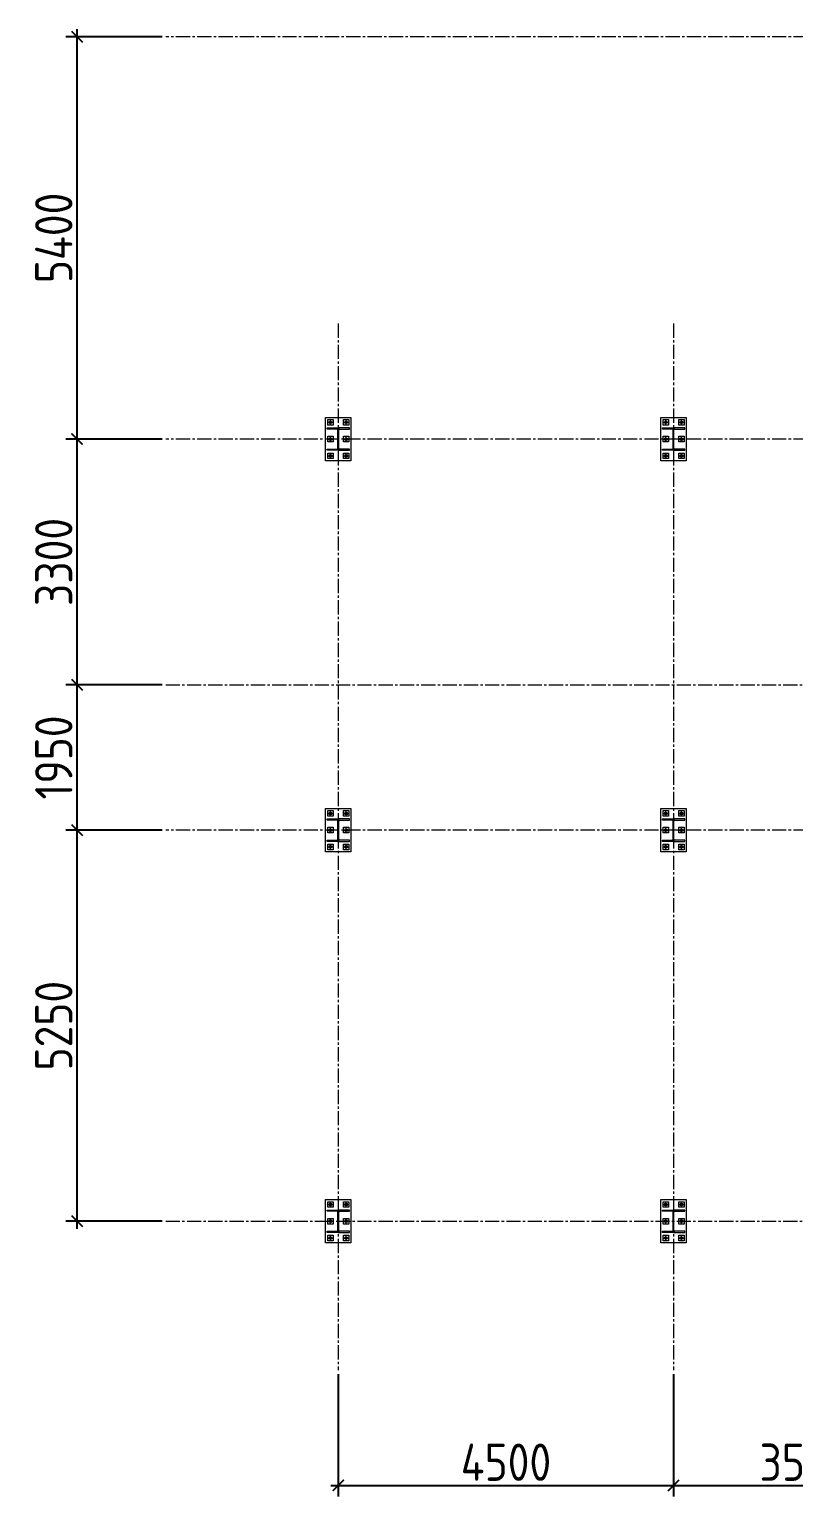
# Model space of a CAD drawing. Header units: millimetres. Extents: x 163705 to 1616509, y 81827 to 302547.
# Drawn here: x 453890 to 464148, y 139363 to 159060 of the extents above; entities that cross this region are included whole.
import ezdxf

# ---------------------------------------------------------------- set-up
doc = ezdxf.new("R2010")
doc.units = ezdxf.units.MM
doc.header["$LTSCALE"] = 10
doc.linetypes.add('CENTER2', pattern=[28.575, 19.05, -3.175, 3.175, -3.175])
for name, color, linetype, lineweight in [('1-中心线', 1, 'CENTER2', 0), ('1-标注', 3, 'Continuous', 0), ('1-钢构', 6, 'Continuous', 0)]:
    doc.layers.add(name, color=color, linetype=linetype, lineweight=lineweight)
doc.styles.add('HZ', font='gbenor.shx', dxfattribs={"bigfont": 'gbcbig.shx'})
doc.styles.get("Standard").update_dxf_attribs({"font": 'arial.ttf'})
doc.dimstyles.new('100$0', dxfattribs={"dimscale": 100, "dimtxt": 5, "dimasz": 1.5, "dimexe": 1.5, "dimexo": 0.5, "dimtad": 1, "dimdec": 0, "dimdsep": 46, "dimtxsty": 'HZ', "dimblk": 'ARCHTICK', "dimcen": 2.5, "dimdle": 1, "dimclrd": 256, "dimclre": 256, "dimadec": 0, "dimazin": 0, "dimtfac": 1, "dimtdec": 0, "dimtmove": 0, "dimatfit": 3, "dimfxl": 0, "dimarcsym": 0})

# ---------------------------------------------------------------- blocks, each defined once
blk = doc.blocks.new('_ArchTick')
at = {"const_width": 0.15}
blk.add_lwpolyline([(-0.5, -0.5), (0.5, 0.5)], dxfattribs=at)
blk = doc.blocks.new('*D163')
at = {"layer": '1-标注', "lineweight": -2, "transparency": 16777216}
for p, q in [((458037, 141009), (458037, 139363)), ((462537, 141009), (462537, 139363)), ((457937, 139513), (462637, 139513))]:
    blk.add_line(p, q, dxfattribs=at)
at = {"layer": 'Defpoints', "transparency": 16777216}
for p in [(458037, 141059), (462537, 141059), (462537, 139513)]:
    blk.add_point(p, dxfattribs=at)
at = {"layer": '1-标注', "lineweight": -2, "transparency": 16777216, "xscale": 150, "yscale": 150, "zscale": 150, "rotation": 180}
blk.add_blockref('_ArchTick', (458037, 139513), dxfattribs=at)
at = {"layer": '1-标注', "lineweight": -2, "transparency": 16777216, "xscale": 150, "yscale": 150, "zscale": 150}
blk.add_blockref('_ArchTick', (462537, 139513), dxfattribs=at)
at = {"layer": '1-标注', "transparency": 16777216, "insert": (460287, 139825), "char_height": 500, "attachment_point": 5, "style": 'HZ'}
blk.add_mtext('4500', dxfattribs=at)
blk = doc.blocks.new('*D164')
at = {"layer": '1-标注', "lineweight": -2, "transparency": 16777216}
for p, q in [((462537, 141009), (462537, 139363)), ((466037, 141009), (466037, 139363)), ((462437, 139513), (466137, 139513))]:
    blk.add_line(p, q, dxfattribs=at)
at = {"layer": 'Defpoints', "transparency": 16777216}
for p in [(462537, 141059), (466037, 141059), (466037, 139513)]:
    blk.add_point(p, dxfattribs=at)
at = {"layer": '1-标注', "lineweight": -2, "transparency": 16777216, "xscale": 150, "yscale": 150, "zscale": 150, "rotation": 180}
blk.add_blockref('_ArchTick', (462537, 139513), dxfattribs=at)
at = {"layer": '1-标注', "lineweight": -2, "transparency": 16777216, "xscale": 150, "yscale": 150, "zscale": 150}
blk.add_blockref('_ArchTick', (466037, 139513), dxfattribs=at)
at = {"layer": '1-标注', "transparency": 16777216, "insert": (464287, 139825), "char_height": 500, "attachment_point": 5, "style": 'HZ'}
blk.add_mtext('3500', dxfattribs=at)
blk = doc.blocks.new('*D177')
at = {"layer": '1-标注', "lineweight": -2, "transparency": 16777216}
for p, q in [((454531, 142960), (454531, 148410)), ((455671, 148310), (454381, 148310)), ((455671, 143060), (454381, 143060))]:
    blk.add_line(p, q, dxfattribs=at)
at = {"layer": 'Defpoints', "transparency": 16777216}
for p in [(454531, 148310), (455721, 148310), (455721, 143060)]:
    blk.add_point(p, dxfattribs=at)
at = {"layer": '1-标注', "lineweight": -2, "transparency": 16777216, "xscale": 150, "yscale": 150, "zscale": 150}
for p, rotation in [((454531, 148310), 90), ((454531, 143060), 270)]:
    blk.add_blockref('_ArchTick', p, dxfattribs=dict(at, rotation=rotation))
at = {"layer": '1-标注', "transparency": 16777216, "insert": (454218, 145685), "char_height": 500, "attachment_point": 5, "rotation": 90, "style": 'HZ'}
blk.add_mtext('5250', dxfattribs=at)
blk = doc.blocks.new('*D178')
at = {"layer": '1-标注', "lineweight": -2, "transparency": 16777216}
for p, q in [((454531, 148210), (454531, 150360)), ((455671, 150260), (454381, 150260)), ((455671, 148310), (454381, 148310))]:
    blk.add_line(p, q, dxfattribs=at)
at = {"layer": 'Defpoints', "transparency": 16777216}
for p in [(454531, 150260), (455721, 150260), (455721, 148310)]:
    blk.add_point(p, dxfattribs=at)
at = {"layer": '1-标注', "lineweight": -2, "transparency": 16777216, "xscale": 150, "yscale": 150, "zscale": 150}
for p, rotation in [((454531, 150260), 90), ((454531, 148310), 270)]:
    blk.add_blockref('_ArchTick', p, dxfattribs=dict(at, rotation=rotation))
at = {"layer": '1-标注', "transparency": 16777216, "insert": (454218, 149285), "char_height": 500, "attachment_point": 5, "rotation": 90, "style": 'HZ'}
blk.add_mtext('1950', dxfattribs=at)
blk = doc.blocks.new('*D179')
at = {"layer": '1-标注', "lineweight": -2, "transparency": 16777216}
for p, q in [((455671, 158960), (454381, 158960)), ((454531, 153460), (454531, 159060)), ((455671, 153560), (454381, 153560))]:
    blk.add_line(p, q, dxfattribs=at)
at = {"layer": 'Defpoints', "transparency": 16777216}
for p in [(454531, 158960), (455721, 158960), (455721, 153560)]:
    blk.add_point(p, dxfattribs=at)
at = {"layer": '1-标注', "lineweight": -2, "transparency": 16777216, "xscale": 150, "yscale": 150, "zscale": 150}
for p, rotation in [((454531, 158960), 90), ((454531, 153560), 270)]:
    blk.add_blockref('_ArchTick', p, dxfattribs=dict(at, rotation=rotation))
at = {"layer": '1-标注', "transparency": 16777216, "insert": (454218, 156260), "char_height": 500, "attachment_point": 5, "rotation": 90, "style": 'HZ'}
blk.add_mtext('5400', dxfattribs=at)
blk = doc.blocks.new('*D180')
at = {"layer": '1-标注', "lineweight": -2, "transparency": 16777216}
for p, q in [((454531, 150160), (454531, 153660)), ((455671, 153560), (454381, 153560)), ((455671, 150260), (454381, 150260))]:
    blk.add_line(p, q, dxfattribs=at)
at = {"layer": 'Defpoints', "transparency": 16777216}
for p in [(454531, 153560), (455721, 153560), (455721, 150260)]:
    blk.add_point(p, dxfattribs=at)
at = {"layer": '1-标注', "lineweight": -2, "transparency": 16777216, "xscale": 150, "yscale": 150, "zscale": 150}
for p, rotation in [((454531, 153560), 90), ((454531, 150260), 270)]:
    blk.add_blockref('_ArchTick', p, dxfattribs=dict(at, rotation=rotation))
at = {"layer": '1-标注', "transparency": 16777216, "insert": (454218, 151910), "char_height": 500, "attachment_point": 5, "rotation": 90, "style": 'HZ'}
blk.add_mtext('3300', dxfattribs=at)
blk = doc.blocks.new('G$CCDFBE48F')
for p, q in [((20, 425), (20, 440)), ((20, 440), (170, 440)), ((152, 425), (20, 425)), ((24, 515), (106, 515)), ((65, 474), (65, 556)), ((165, 168), (165, 412)), ((170, 443), (170, 137)), ((320, 440), (170, 440)), ((175, 168), (175, 412)), ((188, 425), (320, 425)), ((235, 515), (316, 515)), ((275, 474), (275, 556)), ((320, 425), (320, 440)), ((24, 290), (106, 290)), ((65, 250), (65, 330)), ((235, 290), (316, 290)), ((275, 250), (275, 330)), ((20, 140), (20, 155)), ((20, 155), (152, 155)), ((170, 140), (20, 140)), ((24, 65), (106, 65)), ((65, 24), (65, 106)), ((170, 140), (320, 140)), ((320, 155), (188, 155)), ((235, 65), (316, 65)), ((275, 24), (275, 106)), ((320, 140), (320, 155))]:
    blk.add_line(p, q)
for points in [[(0, 0), (0, 580), (340, 580), (340, 0)], [(28, 478), (28, 552), (102, 552), (102, 478)], [(238, 478), (238, 552), (313, 552), (313, 478)], [(28, 252), (28, 328), (102, 328), (102, 252)], [(238, 252), (238, 328), (313, 328), (313, 252)], [(28, 28), (28, 102), (102, 102), (102, 28)], [(238, 28), (238, 102), (313, 102), (313, 28)]]:
    blk.add_lwpolyline(points, close=True)
for centre in [(65, 515), (275, 515), (65, 290), (275, 290), (65, 65), (275, 65)]:
    blk.add_circle(centre, 18)
for centre, start, end in [((152, 412), 0, 90), ((188, 412), 90, 180), ((152, 168), 270, 0), ((188, 168), 180, 270)]:
    blk.add_arc(centre, 13, start, end)
blk.add_text('HC_SUPERPART', height=0.001).set_placement((170, 140))

msp = doc.modelspace()

# ---------------------------------------------------------------- linework, layer by layer
at = {"layer": '1-中心线'}
for p, q in [((482337.295, 158959.632), (455720.795, 158959.632)), ((458036.946, 155110.726), (458036.946, 141059.499)), ((462536.946, 155110.726), (462536.946, 141059.499)), ((482337.295, 153559.632), (455720.795, 153559.632)), ((455720.795, 150259.632), (534337.221, 150259.632)), ((482337.295, 148309.632), (455720.795, 148309.632)), ((455720.795, 143059.632), (534347.221, 143059.632))]:
    msp.add_line(p, q, dxfattribs=at)

# ---------------------------------------------------------------- block references
at = {"layer": '1-钢构'}
for p in [(457866.946, 153269.632), (462366.946, 153269.632), (457866.946, 148019.632), (462366.946, 148019.632), (457866.946, 142769.632), (462366.946, 142769.632)]:
    msp.add_blockref('G$CCDFBE48F', p, dxfattribs=at)

# ---------------------------------------------------------------- dimensions: what is measured, and where the dimension line sits
at = {"layer": '1-标注'}
for base, p1, p2, picture, middle in [((454530.934, 158959.632), (455720.795, 153559.632), (455720.795, 158959.632), '*D179', (454218.434, 156259.632)), ((454530.934, 153559.632), (455720.795, 150259.632), (455720.795, 153559.632), '*D180', (454218.434, 151909.632)), ((454530.934, 150259.632), (455720.795, 148309.632), (455720.795, 150259.632), '*D178', (454218.434, 149284.632)), ((454530.934, 148309.632), (455720.795, 143059.632), (455720.795, 148309.632), '*D177', (454218.434, 145684.632))]:
    dim = msp.add_linear_dim(base=base, p1=p1, p2=p2, angle=90, dimstyle='100$0', override={"dimtol": 0, "dimlim": 0, "dimtdec": 8, "dimtix": 1}, dxfattribs=at)
    dim.commit()
    dim.dimension.update_dxf_attribs({"geometry": picture, "text_midpoint": middle})
for base, p1, p2, override, picture, middle in [((462536.946, 139512.793), (458036.946, 141059.499), (462536.946, 141059.499), {"dimtix": 1}, '*D163', (460286.946, 139825.293)), ((466036.946, 139512.793), (462536.946, 141059.499), (466036.946, 141059.499), {"dimtol": 0, "dimlim": 0, "dimtdec": 8, "dimtix": 1}, '*D164', (464286.946, 139825.293))]:
    dim = msp.add_linear_dim(base=base, p1=p1, p2=p2, dimstyle='100$0', override=override, dxfattribs=at)
    dim.commit()
    dim.dimension.update_dxf_attribs({"geometry": picture, "text_midpoint": middle})

doc.saveas('drawing.dxf')
